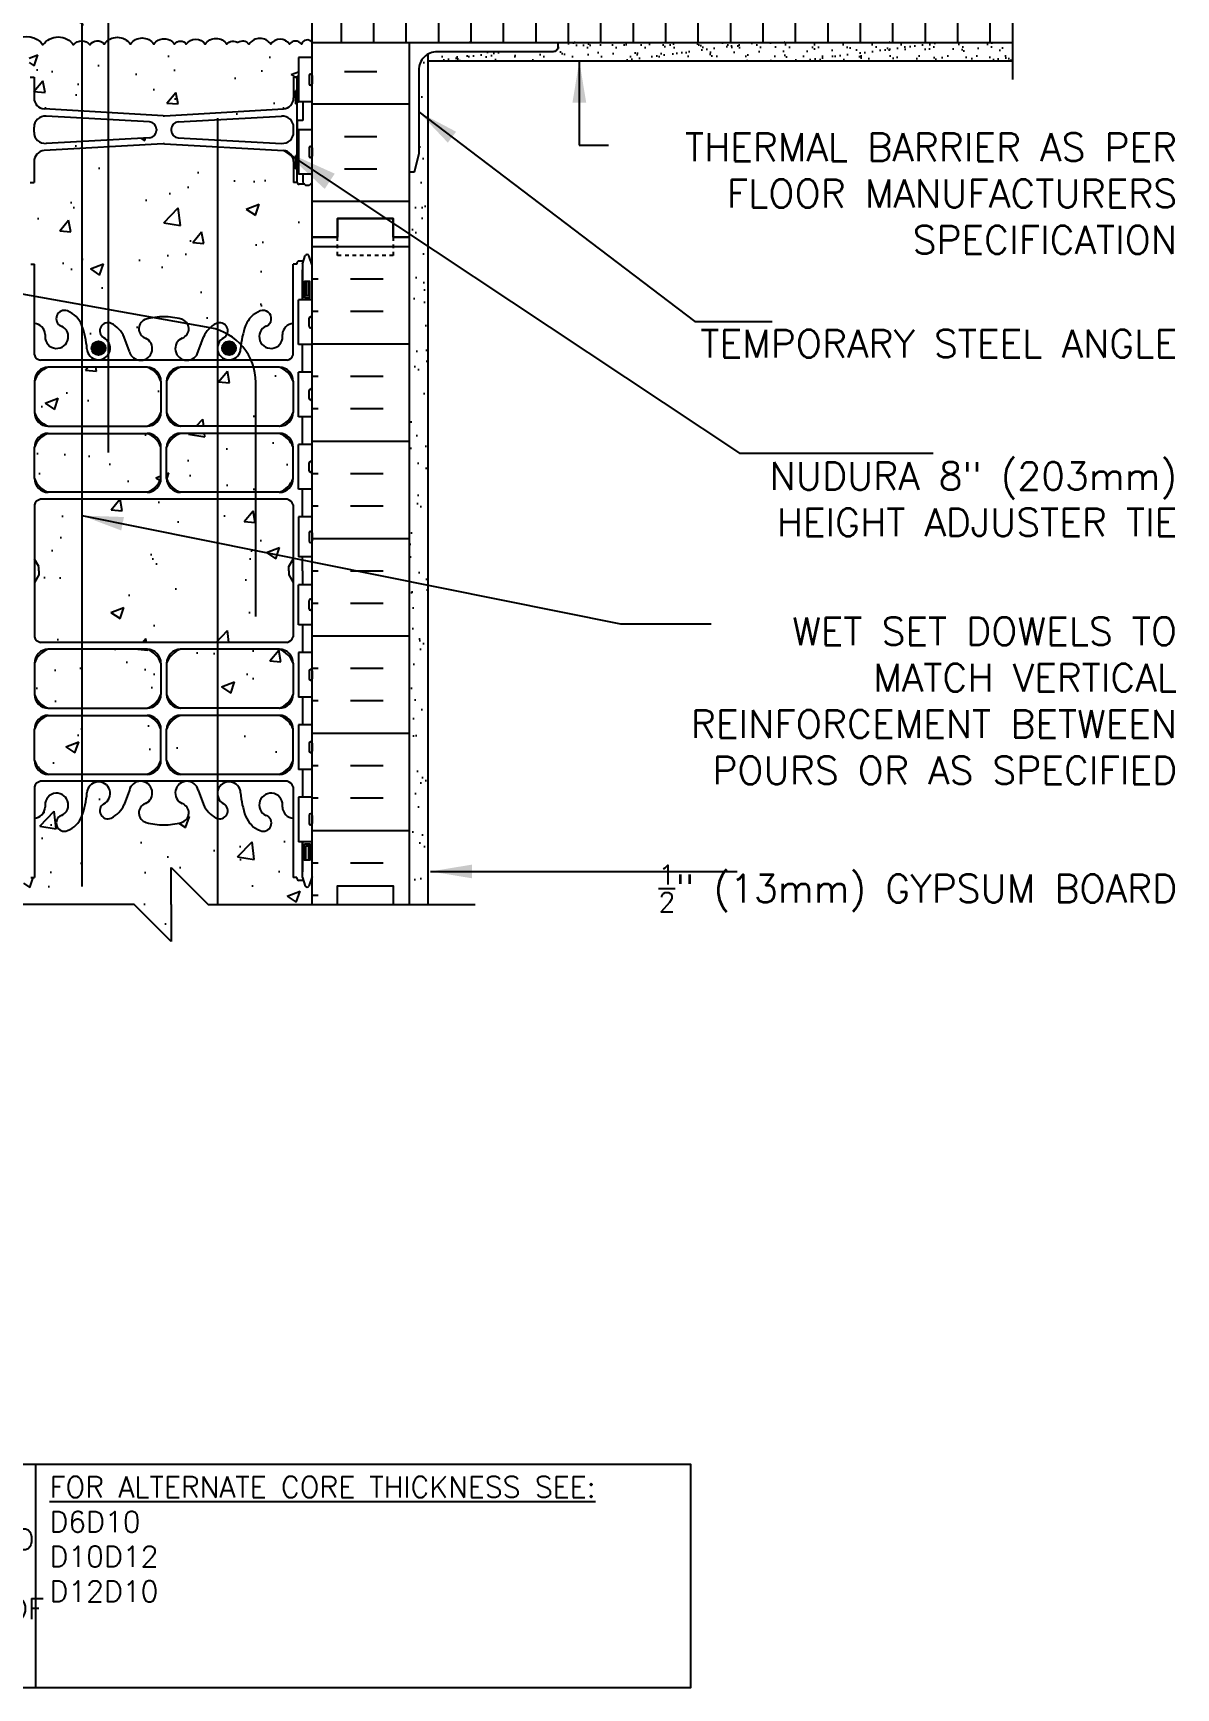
# Model space of a CAD drawing. Header units: inches. Extents: x 219.5 to 274.2, y 91.1 to 158.2.
# Drawn here: x 243.4 to 274.22, y 91.06 to 135.69 of the extents above; entities that cross this region are included whole.
import ezdxf

# ---------------------------------------------------------------- set-up
doc = ezdxf.new("R2010")
doc.units = ezdxf.units.IN
doc.header["$LTSCALE"] = 0.5
doc.header["$MEASUREMENT"] = 0
doc.linetypes.add('DASHED2', pattern=[0.375, 0.25, -0.125])
for name, color, linetype in [('HATCH', 12, 'Continuous'), ('line25', 2, 'Continuous'), ('LINE3', 3, 'Continuous'), ('LINE50', 5, 'Continuous'), ('LINE9', 9, 'Continuous'), ('TEXT', 4, 'Continuous'), ('Web_Edge', 9, 'Continuous')]:
    doc.layers.add(name, color=color, linetype=linetype)
doc.styles.add('DIM', font='romans.shx', dxfattribs={"width": 0.7})
doc.styles.add('ROMANS', font='romans.shx', dxfattribs={"height": 0.75})
doc.styles.get("Standard").update_dxf_attribs({"font": 'romans.shx', "height": 0.75})
doc.dimstyles.new('ext_12', dxfattribs={"dimscale": 12, "dimtxt": 0.09375, "dimasz": 0.09375, "dimexe": 0.09375, "dimexo": 0.0625, "dimgap": 0.0625, "dimtad": 1, "dimdec": 1, "dimzin": 2, "dimdsep": 46, "dimlunit": 4, "dimtxsty": 'DIM', "dimcen": 0.09, "dimdle": 0.09375, "dimclrt": 4, "dimadec": 0, "dimazin": 0, "dimtfac": 1, "dimtdec": 1, "dimtmove": 2, "dimatfit": 3, "dimfxl": 1, "dimfrac": 2, "dimtolj": 1, "dimtzin": 0, "dimarcsym": 0})
doc.dimstyles.new('ext_8', dxfattribs={"dimscale": 8, "dimtxt": 0.09375, "dimasz": 0.09375, "dimexe": 0.09375, "dimexo": 0.0625, "dimgap": 0.0625, "dimtad": 1, "dimdec": 1, "dimzin": 3, "dimdsep": 46, "dimlunit": 4, "dimtxsty": 'DIM', "dimcen": 0.09, "dimdle": 0.09375, "dimclrt": 4, "dimadec": 0, "dimazin": 0, "dimtfac": 1, "dimtdec": 1, "dimtmove": 2, "dimatfit": 3, "dimfxl": 1, "dimfrac": 2, "dimtolj": 1, "dimtzin": 0, "dimarcsym": 0})

# ---------------------------------------------------------------- blocks, each defined once
blk = doc.blocks.new('A$C3BE81C1F')
at = {"layer": 'LINE3'}
for p, q in [((6.106, 0.764), (-3.267, 2.437)), ((-4.004, 0.572), (-1.571, -0.08)), ((7.335, -7.021), (7.335, -0.712))]:
    blk.add_line(p, q, dxfattribs=at)
for centre, radius, start, end in [((-3.509, 1.454), 1.012, 76.184, 240.6907), ((5.835, -0.712), 1.5, 360, 79.5785)]:
    blk.add_arc(centre, radius, start, end, dxfattribs=at)

msp = doc.modelspace()

# ---------------------------------------------------------------- hatches: boundary and pattern name
at = {"layer": 'HATCH'}
h = msp.add_hatch(dxfattribs=at)
h.set_pattern_fill('AR-CONC', color=256, scale=0.5)
h.set_pattern_definition([(50, (0, 0), (3.5863, -0.31376), [0.375, -4.125]), (355, (0, 0), (-0.693757, 3.76096), [0.3, -3.3]), (100.4514, (0.299, -0.026), (2.892544, 3.4472), [0.3187, -3.50571]), (46.1842, (0, 1), (5.336207, -0.827596), [0.5625, -6.1875]), (96.6356, (0.4447, 0.931), (4.67331, 4.87059), [0.47805, -5.25857]), (351.1842, (0, 1), (4.67331, 4.87059), [0.45, -4.95]), (21, (0.5, 0.75), (2.984535, -2.013094), [0.375, -4.125]), (326, (0.5, 0.75), (1.216577, 3.62575), [0.3, -3.3]), (71.4514, (0.7487, 0.5822), (4.20111, 1.612656), [0.3187, -3.50571]), (37.5, (0, 0), (0.0607993, 1.6644693), [0, -3.26, 0, -3.35, 0, -3.3125]), (7.5, (0, 0), (1.315348, 1.972059), [0, -1.91, 0, -3.185, 0, -1.2625]), (327.5, (-1.115, 0), (2.669112, -0.1127744), [0, -1.25, 0, -3.9, 0, -5.175]), (317.5, (-1.615, 0), (2.91593, 0.500525), [0, -1.625, 0, -2.59, 0, -3.675])])
edge = h.paths.add_edge_path()
edge.add_line((250.925, 157.187), (245.925, 157.187))
edge.add_line((245.925, 157.187), (244.925, 158.187))
edge.add_line((244.925, 158.187), (244.925, 156.187))
edge.add_line((244.925, 156.187), (243.925, 157.187))
edge.add_line((243.925, 157.187), (242.925, 157.187))
edge.add_line((242.925, 157.187), (242.925, 154.414))
edge.add_arc((243.271, 154.775), 0.5, 226.2109, 246.4218)
edge.add_line((243.071, 154.317), (243.161, 154.317))
edge.add_line((243.161, 154.317), (243.161, 154.275))
edge.add_arc((243.021, 154.068), 0.25, 0, 55.9442, ccw=False)
edge.add_line((243.271, 154.068), (243.271, 154.001))
edge.add_arc((243.208, 154.001), 0.0625, -90, 0, ccw=False)
edge.add_line((243.208, 153.938), (243.161, 153.938))
edge.add_line((243.161, 153.938), (243.161, 153.868))
edge.add_line((243.161, 153.868), (243.266, 153.868))
edge.add_arc((243.143, 153.525), 0.364, 32.0424, 70.3387, ccw=False)
edge.add_arc((244.066, 154.137), 0.743, 214.228, 253.8107)
edge.add_spline(control_points=[(243.859, 153.423), (245.297, 153.102)], knot_values=[0, 0, 1, 1], degree=1, periodic=0)
edge.add_arc((245.853, 156.034), 2.984, 259.2546, 270.0995)
edge.add_line((245.858, 153.05), (246.925, 153.034))
edge.add_line((246.925, 153.034), (247.991, 153.05))
edge.add_arc((247.996, 156.034), 2.984, 269.9005, 280.7454)
edge.add_spline(control_points=[(248.553, 153.102), (249.99, 153.423)], knot_values=[0, 0, 1, 1], degree=1, periodic=0)
edge.add_arc((249.783, 154.137), 0.743, 286.1893, 325.772)
edge.add_arc((250.706, 153.525), 0.364, 109.6613, 147.9576, ccw=False)
edge.add_line((250.584, 153.868), (250.689, 153.868))
edge.add_line((250.689, 153.868), (250.689, 153.938))
edge.add_line((250.689, 153.938), (250.641, 153.938))
edge.add_arc((250.641, 154.001), 0.0625, 180, 270, ccw=False)
edge.add_line((250.579, 154.001), (250.579, 154.068))
edge.add_arc((250.829, 154.068), 0.25, 124.0558, 180, ccw=False)
edge.add_line((250.689, 154.275), (250.689, 154.317))
edge.add_line((250.689, 154.317), (250.779, 154.317))
edge.add_arc((250.579, 154.775), 0.5, 293.5782, 313.7891)
edge.add_line((250.925, 154.414), (250.925, 157.187))
h.paths.add_polyline_path([(250.925, 131.662), (250.845, 131.582), (250.755, 131.582), (250.725, 131.612), (250.575, 131.612, -0.414214), (250.525, 131.662), (250.525, 132.032), (250.475, 132.032), (250.475, 132.382), (250.525, 132.382), (250.525, 133.782), (250.475, 133.782), (250.475, 134.132), (250.525, 134.132), (250.525, 134.502, -0.327813), (250.56, 134.55), (250.56, 135.032), (250.925, 135.032), (250.925, 135.437, 0.606632), (250.635, 135.393, 0.520567), (250.319, 135.393, 0.520567), (249.809, 135.393, 0.520567), (249.225, 135.393, 0.358767), (248.925, 135.437, 0.358767), (248.624, 135.393, 0.520567), (248.041, 135.393, 0.520567), (247.53, 135.393, 0.520567), (247.214, 135.393, 0.520567), (246.655, 135.393, 0.520567), (246.024, 135.393, 0.520567), (245.319, 135.393, 0.520567), (244.93, 135.369, 0.520567), (244.493, 135.369, 0.520567), (243.666, 135.369, 0.412831), (242.925, 135.501), (242.925, 135.032), (243.29, 135.032), (243.29, 134.55, -0.327813), (243.325, 134.502), (243.325, 134.132), (243.375, 134.132), (243.375, 133.782), (243.325, 133.782), (243.325, 132.382), (243.375, 132.382), (243.375, 132.032), (243.325, 132.032), (243.325, 131.662, -0.414214), (243.275, 131.612), (243.125, 131.612), (243.095, 131.582), (243.005, 131.582), (242.925, 131.662), (242.925, 130.187), (242.925, 129.428), (243.01, 129.689, -0.6), (243.11, 129.689), (243.159, 129.539), (243.285, 129.539, -0.414214), (243.335, 129.489), (243.335, 129.459), (243.435, 129.459), (243.435, 127.857, -0.380397), (243.728, 127.562, 2.087231), (244.162, 127.787, -1), (244.325, 128.196, -0.21345), (244.717, 127.806, -0.068226), (244.853, 127.178, 1.753171), (245.304, 127.475, -0.940793), (245.507, 127.858, -0.173075), (245.853, 127.492), (245.996, 127.105, 1.612474), (246.427, 127.464, -0.734872), (246.451, 127.975, -0.068475), (246.925, 128.037, -0.068475), (247.399, 127.975, -0.734872), (247.422, 127.464, 1.612474), (247.853, 127.105), (247.996, 127.492, -0.173075), (248.342, 127.858, -0.940793), (248.546, 127.475, 1.753171), (248.996, 127.178, -0.068226), (249.132, 127.806, -0.21345), (249.524, 128.196, -1), (249.688, 127.787, 2.087231), (250.122, 127.562, -0.380392), (250.415, 127.857), (250.415, 129.459), (250.515, 129.459), (250.515, 129.489, -0.414214), (250.565, 129.539), (250.691, 129.539), (250.74, 129.689, -0.6), (250.84, 129.689), (250.925, 129.428), (250.925, 130.187)])
h.paths.add_polyline_path([(243.75, 132.716, -0.438748), (243.425, 133.015), (243.425, 133.15, -0.438748), (243.75, 133.449), (246.541, 133.299, -0.390098), (246.725, 133.1), (246.725, 133.065, -0.390098), (246.541, 132.866)], flags=16)
h.paths.add_polyline_path([(247.125, 133.065), (247.125, 133.1, -0.390098), (247.308, 133.299), (250.1, 133.449, -0.438748), (250.425, 133.15), (250.425, 133.015, -0.438748), (250.1, 132.716), (247.308, 132.866, -0.390098)], flags=16)
h.paths.add_polyline_path([(250.925, 141.437), (250.925, 142.937), (269.821, 142.937), (269.821, 144.937), (250.925, 144.937), (250.925, 145.038, 0.025555), (250.89, 145.038), (250.845, 144.992), (250.743, 144.992, 0.109015), (250.635, 144.893, 0.520567), (250.319, 144.893, 0.520567), (249.809, 144.893, 0.520567), (249.225, 144.893, 0.358767), (248.925, 144.937, 0.358767), (248.624, 144.893, 0.520567), (248.041, 144.893, 0.520567), (247.53, 144.893, 0.520567), (247.214, 144.893, 0.520567), (246.655, 144.893, 0.520567), (246.024, 144.893, 0.520567), (245.319, 144.893, 0.520567), (244.93, 144.869, 0.520567), (244.493, 144.869, 0.520567), (243.666, 144.869, 0.128123), (243.409, 145.072), (243.325, 145.072, -0.414214), (243.275, 145.022), (243.125, 145.022), (243.095, 144.992), (243.005, 144.992), (242.925, 145.072), (242.925, 144.542), (243.29, 144.542), (243.29, 143.342), (242.925, 143.342), (242.925, 142.592), (243.29, 142.592), (243.29, 141.392), (242.925, 141.392), (242.925, 140.642), (243.29, 140.642), (243.29, 139.562), (242.925, 139.562), (242.925, 138.812), (243.29, 138.812), (243.29, 137.732), (242.925, 137.732), (242.925, 136.982), (243.29, 136.982), (243.29, 135.782), (242.925, 135.782), (242.925, 135.501, -0.412831), (243.666, 135.369, -0.520567), (244.493, 135.369, -0.520567), (244.93, 135.369, -0.520567), (245.319, 135.393, -0.520567), (246.024, 135.393, -0.520567), (246.655, 135.393, -0.520567), (247.214, 135.393, -0.520567), (247.53, 135.393, -0.520567), (248.041, 135.393, -0.520567), (248.624, 135.393, -0.358767), (248.925, 135.437, -0.358767), (249.225, 135.393, -0.520567), (249.809, 135.393, -0.520567), (250.319, 135.393, -0.520567), (250.635, 135.393, -0.606632), (250.925, 135.437), (250.925, 136.937)])
h.paths.add_polyline_path([(250.425, 145.633, 0.405043), (250.134, 145.933), (246.931, 146.117, 0.028618), (246.908, 146.116), (243.7, 145.932, 0.390098), (243.425, 145.633), (243.425, 145.065, -0.121296), (243.666, 144.869, -0.520567), (244.493, 144.869, -0.520567), (244.93, 144.869, -0.520567), (245.319, 144.893, -0.520567), (246.024, 144.893, -0.520567), (246.655, 144.893, -0.520567), (247.214, 144.893, -0.520567), (247.53, 144.893, -0.520567), (248.041, 144.893, -0.520567), (248.624, 144.893, -0.358767), (248.925, 144.937, -0.358767), (249.225, 144.893, -0.520567), (249.809, 144.893, -0.520567), (250.319, 144.893, -0.520567), (250.635, 144.893, -0.115213), (250.751, 144.997), (250.725, 145.022), (250.575, 145.022, -0.414214), (250.525, 145.072), (250.425, 145.072)])
h.paths.add_polyline_path([(250.925, 150.222, 0.088416), (250.779, 150.319), (250.689, 150.319), (250.689, 150.361, -0.249069), (250.579, 150.568), (250.579, 150.636, -0.414214), (250.641, 150.698), (250.689, 150.698), (250.689, 150.768), (250.584, 150.768, 0.085348), (250.254, 150.693, -0.669601), (250.122, 150.813, 2.087231), (249.688, 150.588, -1), (249.524, 150.179, -0.227838), (249.12, 150.604, -0.06598), (248.995, 151.212, 1.629604), (248.524, 150.911, -1.059167), (248.318, 150.53, -0.16372), (247.996, 150.883), (247.853, 151.27, 1.612474), (247.422, 150.911, -0.734872), (247.399, 150.4, -0.068475), (246.925, 150.337, -0.068475), (246.451, 150.4, -0.734872), (246.427, 150.911, 1.612474), (245.996, 151.27), (245.853, 150.883, -0.16372), (245.531, 150.53, -1.059167), (245.325, 150.911, 1.629604), (244.854, 151.212, -0.06598), (244.73, 150.604, -0.227838), (244.325, 150.179, -1), (244.162, 150.588, 2.087231), (243.728, 150.813, -0.669601), (243.595, 150.693, 0.085348), (243.266, 150.768), (243.161, 150.768), (243.161, 150.698), (243.208, 150.698, -0.414214), (243.271, 150.636), (243.271, 150.568, -0.249069), (243.161, 150.361), (243.161, 150.319), (243.071, 150.319, 0.088416), (242.925, 150.222), (242.925, 148.187), (242.925, 147.912), (243.005, 147.992), (243.095, 147.992), (243.175, 147.912), (243.175, 147.492), (243.325, 147.492), (243.325, 147.242), (243.175, 147.242), (243.175, 146.742), (243.325, 146.742), (243.325, 146.242), (243.306, 145.742), (243.325, 145.742), (243.325, 145.492), (243.29, 145.292), (243.175, 145.292), (243.175, 145.072), (243.125, 145.022), (243.275, 145.022, 0.414214), (243.325, 145.072), (243.425, 145.072), (243.425, 145.633, -0.390098), (243.7, 145.932), (246.925, 146.117), (250.134, 145.933, -0.405043), (250.425, 145.633), (250.425, 145.072), (250.525, 145.072, 0.414214), (250.575, 145.022), (250.725, 145.022), (250.675, 145.072), (250.675, 145.292), (250.56, 145.292), (250.56, 145.492), (250.525, 145.492), (250.525, 145.742), (250.548, 146.242), (250.525, 146.242), (250.525, 146.742), (250.675, 146.742), (250.675, 147.242), (250.525, 147.242), (250.525, 147.492), (250.675, 147.492), (250.675, 147.912), (250.755, 147.992), (250.845, 147.992), (250.925, 147.912), (250.925, 148.187)])
h.paths.add_polyline_path([(246.529, 146.71, -0.407291), (246.725, 146.51), (246.725, 146.475, -0.390098), (246.541, 146.276), (243.75, 146.126, -0.438748), (243.425, 146.425), (243.425, 146.56, -0.42117), (243.732, 146.859)], flags=16)
h.paths.add_polyline_path([(247.308, 146.709), (250.1, 146.859, -0.438748), (250.425, 146.56), (250.425, 146.425, -0.42117), (250.118, 146.126), (247.32, 146.275, -0.407291), (247.125, 146.475), (247.125, 146.51, -0.390098)], flags=16)
h.paths.add_polyline_path([(250.415, 120.875), (250.295, 121.075), (250.295, 121.187), (250.295, 121.3), (250.415, 121.5), (250.415, 122.969, 0.268138), (250.254, 123.117), (243.596, 123.117, 0.268156), (243.435, 122.969), (243.435, 121.5), (243.555, 121.3), (243.555, 121.187), (243.555, 121.075), (243.435, 120.875), (243.435, 119.406, 0.268156), (243.596, 119.258), (250.254, 119.258, 0.268138), (250.415, 119.406)])
h.paths.add_polyline_path([(247.123, 113.19), (248.123, 112.19), (250.925, 112.19), (250.925, 112.947), (250.846, 112.705, -0.725737), (250.74, 112.686), (250.691, 112.836), (250.565, 112.836, -0.414214), (250.515, 112.886), (250.515, 112.916), (250.415, 112.916), (250.415, 114.518, -0.380392), (250.122, 114.813, 2.087231), (249.688, 114.588, -1), (249.524, 114.179, -0.227838), (249.12, 114.604, -0.06598), (248.995, 115.212, 1.629604), (248.524, 114.911, -1.059167), (248.318, 114.53, -0.16372), (247.996, 114.883), (247.853, 115.27, 1.612474), (247.422, 114.911, -0.734872), (247.399, 114.4, -0.068475), (246.925, 114.337, -0.068475), (246.451, 114.4, -0.734872), (246.427, 114.911, 1.612474), (245.996, 115.27), (245.853, 114.883, -0.16372), (245.531, 114.53, -1.059167), (245.325, 114.911, 1.629604), (244.854, 115.212, -0.06598), (244.73, 114.604, -0.227838), (244.325, 114.179, -1), (244.162, 114.588, 2.087231), (243.728, 114.813, -0.380397), (243.435, 114.518), (243.435, 112.916), (243.335, 112.916), (243.335, 112.886, -0.414214), (243.285, 112.836), (243.159, 112.836), (243.116, 112.705, -0.725737), (243.01, 112.686), (242.925, 112.947), (242.925, 112.19), (246.123, 112.19), (247.123, 111.19), (247.123, 112.19)])
h.paths.add_polyline_path([(246.848, 116.914, 0.225652), (246.473, 117.289), (243.81, 117.289, 0.225652), (243.435, 116.914), (243.435, 116.073, 0.225652), (243.81, 115.698), (246.473, 115.698, 0.225652), (246.848, 116.073)])
h.paths.add_polyline_path([(246.848, 118.696, 0.225652), (246.473, 119.071), (243.81, 119.071, 0.225652), (243.435, 118.696), (243.435, 117.855, 0.225652), (243.81, 117.48), (246.473, 117.48, 0.225652), (246.848, 117.855)])
h.paths.add_polyline_path([(250.415, 117.855), (250.415, 118.696, 0.225652), (250.04, 119.071), (247.376, 119.071, 0.225652), (247.001, 118.696), (247.001, 117.855, 0.225652), (247.376, 117.48), (250.04, 117.48, 0.225652)])
h.paths.add_polyline_path([(250.04, 117.289), (247.376, 117.289, 0.225652), (247.001, 116.914), (247.001, 116.073, 0.225652), (247.376, 115.698), (250.04, 115.698, 0.225652), (250.415, 116.073), (250.415, 116.914, 0.225652)])
h.paths.add_polyline_path([(250.415, 126.302, 0.225652), (250.04, 126.677), (247.376, 126.677, 0.225652), (247.001, 126.302), (247.001, 125.461, 0.225652), (247.376, 125.086), (250.04, 125.086, 0.225652), (250.415, 125.461)])
h.paths.add_polyline_path([(250.415, 124.52, 0.225652), (250.04, 124.895), (247.376, 124.895, 0.225652), (247.001, 124.52), (247.001, 123.679, 0.225652), (247.376, 123.304), (250.04, 123.304, 0.225652), (250.415, 123.679)])
h.paths.add_polyline_path([(246.473, 124.895), (243.81, 124.895, 0.225652), (243.435, 124.52), (243.435, 123.679, 0.225652), (243.81, 123.304), (246.473, 123.304, 0.225652), (246.848, 123.679), (246.848, 124.52, 0.225652)])
h.paths.add_polyline_path([(246.848, 126.302, 0.225652), (246.473, 126.677), (243.81, 126.677, 0.225652), (243.435, 126.302), (243.435, 125.461, 0.225652), (243.81, 125.086), (246.473, 125.086, 0.225652), (246.848, 125.461)])
h = msp.add_hatch(dxfattribs=at)
h.set_pattern_fill('INSUL', color=256, scale=7, style=0)
h.set_pattern_definition([(0, (55.792, 2.5277), (0, 2.625), []), (0, (55.792, 3.4027), (0, 2.625), [0.875, -0.875]), (0, (55.792, 4.2777), (0, 2.625), [0.875, -0.875])])
h.paths.add_polyline_path([(253.55, 148.187), (253.112, 148.187), (253.112, 148.687), (251.612, 148.687), (251.612, 148.187), (250.925, 148.187), (250.925, 144.937), (253.55, 144.937)])
h.paths.add_polyline_path([(253.55, 135.437), (250.925, 135.437), (250.925, 130.187), (251.612, 130.187), (251.612, 130.687), (253.112, 130.687), (253.112, 130.187), (253.55, 130.187)])
h = msp.add_hatch(dxfattribs=at)
h.set_pattern_fill('INSUL', color=256, scale=7, angle=90, style=0)
h.set_pattern_definition([(90, (53.0877, 5.7114), (-2.625, 2e-16), []), (90, (52.2127, 5.7114), (-2.625, 2e-16), [0.875, -0.875]), (90, (51.3377, 5.7114), (-2.625, 2e-16), [0.875, -0.875])])
h.paths.add_polyline_path([(269.821, 142.937), (250.925, 142.937), (250.925, 141.437), (269.821, 141.437)])
h.paths.add_polyline_path([(269.821, 135.437), (269.821, 136.937), (250.925, 136.937), (250.925, 135.437)])
h = msp.add_hatch(dxfattribs=at)
h.set_pattern_fill('AR-SAND', color=256, scale=0.25, style=0)
h.set_pattern_definition([(37.5, (52.6275, 0.9457), (-0.01574834, 0.48170594), [0, -0.38, 0, -0.425, 0, -0.40625]), (7.5, (52.6275, 0.9457), (0.4424442, 0.7055365), [0, -0.205, 0, -0.3425, 0, -0.13125]), (327.5, (52.32, 0.9457), (0.77853547, 0.00141476), [0, -0.125, 0, -0.45, 0, -0.5875]), (317.5, (52.32, 0.9457), (0.7515317, 0.2194189), [0, -0.0625, 0, -0.295, 0, -0.3375])])
h.paths.add_polyline_path([(269.821, 134.937), (269.821, 135.437), (257.55, 135.437), (257.55, 135.312, -0.414214), (257.425, 135.187), (254.3, 135.187, 0.131652), (254.05, 135.121), (254.05, 134.937)])
h = msp.add_hatch(dxfattribs=at)
h.set_pattern_fill('AR-SAND', color=256, scale=0.5, style=0)
h.set_pattern_definition([(37.5, (52.6275, 0.9457), (-0.0314967, 0.963412), [0, -0.76, 0, -0.85, 0, -0.8125]), (7.5, (52.6275, 0.9457), (0.8848884, 1.411073), [0, -0.41, 0, -0.685, 0, -0.2625]), (327.5, (52.0125, 0.9457), (1.557071, 0.0028295), [0, -0.25, 0, -0.9, 0, -1.175]), (317.5, (52.0125, 0.9457), (1.503063, 0.438838), [0, -0.125, 0, -0.59, 0, -0.675])])
h.paths.add_polyline_path([(254.05, 135.121, 0.267949), (253.8, 134.687), (253.8, 132.437), (253.675, 131.937), (253.55, 131.937), (253.55, 130.187), (253.55, 112.192), (254.05, 112.192)])
h = msp.add_hatch(dxfattribs=at)
h.set_pattern_fill('INSUL', color=256, scale=7, style=0)
h.set_pattern_definition([(180, (3177.0862, -284.822), (0, 2.625), []), (180, (3177.0862, -283.947), (0, 2.625), [0.875, -0.875]), (180, (3177.0862, -283.072), (0, 2.625), [0.875, -0.875])])
h.paths.add_polyline_path([(253.55, 112.187), (253.112, 112.187), (253.112, 112.687), (251.612, 112.687), (251.612, 112.187), (250.925, 112.187), (250.925, 130.187), (251.612, 130.187), (251.612, 130.687), (253.112, 130.687), (253.112, 130.187), (253.55, 130.187)])
at = {"layer": 'LINE3'}
for points in [[(244.979, 127.193, 1), (245.354, 127.193, 1)], [(248.496, 127.193, 1), (248.871, 127.193, 1)]]:
    msp.add_hatch(color=256, dxfattribs=at).paths.add_polyline_path(points)

# ---------------------------------------------------------------- linework, layer by layer
at = {"layer": 'HATCH'}
for p, q in [((255.17, 135.437), (255.196, 135.464)), ((257.998, 135.437), (258.024, 135.464)), ((263.655, 135.437), (263.681, 135.464)), ((266.483, 135.437), (266.51, 135.464))]:
    msp.add_line(p, q, dxfattribs=at)
for points in [[(242.925, 135.501, -0.412831), (243.666, 135.369, -0.520567), (244.493, 135.369, -0.520567), (244.93, 135.369, -0.520567), (245.319, 135.393, -0.520567), (246.024, 135.393, -0.520567), (246.655, 135.393, -0.520567), (247.214, 135.393, -0.520567), (247.53, 135.393, -0.520567), (248.041, 135.393, -0.520567), (248.624, 135.393, -0.358767), (248.925, 135.437)], [(250.925, 135.437, 0.606632), (250.635, 135.393, 0.520567), (250.319, 135.393, 0.520567), (249.809, 135.393, 0.520567), (249.225, 135.393, 0.358767), (248.925, 135.437)]]:
    msp.add_lwpolyline(points, format="xyb", dxfattribs=at)
at = {"layer": 'line25'}
for p, q in [((250.925, 135.437), (250.925, 136.937)), ((250.925, 130.187), (250.925, 135.437)), ((250.925, 135.437), (269.821, 135.437)), ((250.56, 135.032), (250.56, 133.832)), ((250.925, 135.032), (250.56, 135.032)), ((250.925, 133.832), (250.56, 133.832)), ((250.925, 133.082), (250.56, 133.082)), ((250.56, 133.082), (250.56, 131.882)), ((250.925, 131.882), (250.56, 131.882)), ((250.925, 112.187), (250.925, 130.187)), ((250.925, 112.187), (250.925, 130.187)), ((250.925, 128.492), (250.56, 128.492)), ((250.56, 127.292), (250.56, 128.492)), ((250.925, 127.292), (250.56, 127.292)), ((250.925, 126.542), (250.56, 126.542)), ((250.56, 125.342), (250.56, 126.542)), ((250.925, 125.342), (250.56, 125.342)), ((250.925, 124.592), (250.56, 124.592)), ((250.56, 123.392), (250.56, 124.592)), ((250.925, 123.392), (250.56, 123.392)), ((250.925, 122.642), (250.56, 122.642)), ((250.56, 122.642), (250.56, 121.562)), ((250.925, 121.562), (250.56, 121.562)), ((250.925, 120.812), (250.56, 120.812)), ((250.56, 119.732), (250.56, 120.812)), ((250.925, 119.732), (250.56, 119.732)), ((250.925, 118.982), (250.56, 118.982)), ((250.56, 118.982), (250.56, 117.782)), ((250.925, 117.782), (250.56, 117.782)), ((250.925, 117.032), (250.56, 117.032)), ((250.56, 117.032), (250.56, 115.832)), ((250.925, 115.832), (250.56, 115.832)), ((250.925, 115.082), (250.56, 115.082)), ((250.56, 115.082), (250.56, 113.882)), ((250.925, 113.882), (250.56, 113.882))]:
    msp.add_line(p, q, dxfattribs=at)
at = {"layer": 'LINE3'}
for p, q in [((244.711, 156.401), (244.711, 112.673)), ((248.37, 133.394), (248.37, 112.187))]:
    msp.add_line(p, q, dxfattribs=at)
msp.add_lwpolyline([(267.821, 138.437), (246.425, 138.437, 0.414214), (245.425, 137.437), (245.425, 124.378)], format="xyb", dxfattribs=at)
for centre in [(245.166, 127.193), (248.683, 127.193)]:
    msp.add_circle(centre, 0.188, dxfattribs=at)
at = {"layer": 'LINE50'}
for p, q in [((253.55, 130.187), (253.55, 135.437)), ((253.55, 112.187), (253.55, 130.187))]:
    msp.add_line(p, q, dxfattribs=at)
for points in [[(250.925, 130.187), (251.612, 130.187), (251.612, 130.687), (253.112, 130.687), (253.112, 130.187), (253.55, 130.187)], [(253.55, 130.187), (253.112, 130.187), (253.112, 130.687), (251.612, 130.687), (251.612, 130.187), (250.925, 130.187)], [(250.925, 112.187), (251.612, 112.187), (251.612, 112.687), (253.112, 112.687), (253.112, 112.187), (253.55, 112.187)]]:
    msp.add_lwpolyline(points, dxfattribs=at)
at = {"layer": 'LINE9'}
for p, q in [((254.05, 112.192), (254.05, 135.121)), ((254.05, 134.937), (269.821, 134.937)), ((243.325, 134.502), (243.425, 134.502)), ((243.425, 134.502), (243.425, 133.942)), ((250.425, 134.502), (250.425, 133.942)), ((250.525, 134.502), (250.425, 134.502)), ((250.525, 131.662), (250.525, 134.502)), ((250.525, 134.482), (250.525, 134.482)), ((250.845, 134.542), (250.845, 134.322)), ((250.845, 134.487), (250.845, 134.487)), ((250.845, 134.377), (250.845, 134.377)), ((250.885, 134.582), (250.885, 134.582)), ((250.925, 134.542), (250.925, 134.322)), ((250.525, 134.132), (250.475, 134.132)), ((250.475, 134.132), (250.475, 133.782)), ((250.885, 134.282), (250.885, 134.282)), ((246.908, 133.459), (243.7, 133.643)), ((246.541, 133.299), (243.75, 133.449)), ((246.941, 133.459), (250.15, 133.643)), ((247.308, 133.299), (250.1, 133.449)), ((250.525, 133.782), (250.475, 133.782)), ((250.675, 133.832), (250.675, 133.332)), ((243.425, 133.015), (243.425, 133.15)), ((246.725, 133.1), (246.725, 133.065)), ((247.125, 133.1), (247.125, 133.065)), ((250.425, 133.015), (250.425, 133.15)), ((246.908, 132.706), (243.7, 132.522)), ((246.541, 132.866), (243.75, 132.716)), ((246.941, 132.706), (250.15, 132.522)), ((247.308, 132.866), (250.1, 132.716)), ((250.845, 132.592), (250.845, 132.372)), ((250.885, 132.632), (250.885, 132.632)), ((250.925, 132.592), (250.925, 132.372)), ((243.425, 132.223), (243.425, 131.662)), ((250.425, 132.223), (250.425, 131.662)), ((250.475, 132.382), (250.475, 132.032)), ((250.525, 132.382), (250.475, 132.382)), ((250.845, 132.537), (250.845, 132.537)), ((250.845, 132.427), (250.845, 132.427)), ((250.885, 132.332), (250.885, 132.332)), ((243.325, 131.662), (243.425, 131.662)), ((250.525, 131.662), (250.425, 131.662)), ((250.525, 132.032), (250.475, 132.032)), ((250.675, 131.882), (250.675, 131.662)), ((250.675, 131.662), (250.755, 131.582)), ((250.925, 131.662), (250.845, 131.582)), ((250.725, 131.612), (250.575, 131.612)), ((250.675, 131.612), (250.575, 131.612)), ((250.845, 131.582), (250.755, 131.582)), ((250.845, 127.782), (250.845, 128.002)), ((250.885, 128.042), (250.885, 128.042)), ((250.885, 127.742), (250.885, 127.742)), ((250.925, 127.782), (250.925, 128.002)), ((250.925, 127.947), (250.925, 127.947)), ((250.925, 127.837), (250.925, 127.837)), ((250.845, 125.832), (250.845, 126.052)), ((250.885, 126.092), (250.885, 126.092)), ((250.925, 125.832), (250.925, 126.052)), ((250.925, 125.997), (250.925, 125.997)), ((250.925, 125.887), (250.925, 125.887)), ((250.885, 125.792), (250.885, 125.792)), ((250.845, 123.882), (250.845, 124.102)), ((250.885, 124.142), (250.885, 124.142)), ((250.925, 123.882), (250.925, 124.102)), ((250.885, 123.842), (250.885, 123.842)), ((250.925, 124.047), (250.925, 124.047)), ((250.925, 123.937), (250.925, 123.937)), ((250.845, 122.212), (250.845, 121.992)), ((250.885, 122.252), (250.885, 122.252)), ((250.885, 121.952), (250.885, 121.952)), ((250.925, 122.212), (250.925, 121.992)), ((250.925, 122.157), (250.925, 122.157)), ((250.925, 122.047), (250.925, 122.047)), ((250.845, 120.162), (250.845, 120.382)), ((250.885, 120.422), (250.885, 120.422)), ((250.885, 120.122), (250.885, 120.122)), ((250.925, 120.162), (250.925, 120.382)), ((250.925, 120.327), (250.925, 120.327)), ((250.925, 120.217), (250.925, 120.217)), ((250.845, 118.492), (250.845, 118.272)), ((250.885, 118.532), (250.885, 118.532)), ((250.925, 118.492), (250.925, 118.272)), ((250.925, 118.437), (250.925, 118.437)), ((250.925, 118.327), (250.925, 118.327)), ((250.885, 118.232), (250.885, 118.232)), ((250.845, 116.542), (250.845, 116.322)), ((250.925, 116.542), (250.925, 116.322)), ((250.925, 116.487), (250.925, 116.487)), ((250.885, 116.282), (250.885, 116.282)), ((250.925, 116.377), (250.925, 116.377)), ((250.845, 114.592), (250.845, 114.372)), ((250.885, 114.632), (250.885, 114.632)), ((250.885, 114.332), (250.885, 114.332)), ((250.925, 114.592), (250.925, 114.372)), ((250.925, 114.537), (250.925, 114.537)), ((250.925, 114.427), (250.925, 114.427)), ((247.123, 113.19), (248.123, 112.19)), ((247.123, 112.19), (247.123, 113.19)), ((246.123, 112.19), (238.922, 112.191)), ((247.123, 111.19), (246.123, 112.19)), ((247.123, 112.19), (247.123, 111.19)), ((248.123, 112.19), (255.323, 112.191))]:
    msp.add_line(p, q, dxfattribs=at)
for points in [[(269.821, 134.437), (269.821, 139.187), (268.821, 140.187), (270.821, 140.187), (269.821, 141.187), (269.821, 145.937)], [(250.56, 134.082), (250.525, 134.082), (250.525, 133.832), (250.56, 133.832)], [(250.675, 133.332), (250.675, 133.332), (250.525, 133.332), (250.525, 132.832), (250.56, 132.832)], [(250.56, 132.082), (250.525, 132.082), (250.525, 132.332), (250.56, 132.332)]]:
    msp.add_lwpolyline(points, dxfattribs=at)
msp.add_lwpolyline([(253.55, 131.937), (253.55, 135.437), (257.55, 135.437), (257.55, 135.312, -0.414214), (257.425, 135.187), (254.3, 135.187, 0.414214), (253.8, 134.687), (253.8, 132.437), (253.675, 131.937)], format="xyb", close=True, dxfattribs=at)
at = {"layer": 'LINE9', "linetype": 'DASHED2', "ltscale": 0.15}
msp.add_lwpolyline([(253.112, 130.187), (253.112, 130.187), (253.112, 129.687), (251.612, 129.687), (251.612, 130.187), (251.612, 130.187)], dxfattribs=at)
at = {"layer": 'LINE9'}
for centre, radius, start, end in [((250.575, 134.502), 0.05, 107.4007, 180), ((250.885, 134.542), 0.04, 90, 180), ((250.885, 134.542), 0.04, 0, 90), ((243.725, 133.942), 0.3, 180, 265.2426), ((250.125, 133.942), 0.3, 274.7574, 0), ((250.885, 134.322), 0.04, 180, 270), ((250.885, 134.322), 0.04, 270, 0), ((243.725, 133.15), 0.3, 85.2426, 180), ((246.925, 133.658), 0.2, 265.2426, 270), ((246.925, 133.658), 0.2, 270, 274.7574), ((250.125, 133.15), 0.3, 0, 94.7574), ((243.725, 133.015), 0.3, 180, 274.7574), ((246.525, 133.1), 0.2, 0, 85.2426), ((246.525, 133.065), 0.2, 274.7574, 0), ((247.325, 133.1), 0.2, 94.7574, 180), ((247.325, 133.065), 0.2, 180, 265.2426), ((250.125, 133.015), 0.3, 265.2426, 0), ((246.925, 132.507), 0.2, 90, 94.7574), ((246.925, 132.507), 0.2, 85.2426, 90), ((250.885, 132.592), 0.04, 90, 180), ((250.885, 132.592), 0.04, 0, 90), ((243.725, 132.223), 0.3, 94.7574, 180), ((250.125, 132.223), 0.3, 0, 85.2426), ((250.885, 132.372), 0.04, 180, 270), ((250.885, 132.372), 0.04, 270, 0), ((250.575, 131.662), 0.05, 180, 270), ((250.885, 128.002), 0.04, 90, 180), ((250.885, 127.782), 0.04, 180, 270), ((250.885, 128.002), 0.04, 0, 90), ((250.885, 127.782), 0.04, 270, 0), ((250.885, 126.052), 0.04, 90, 180), ((250.885, 126.052), 0.04, 0, 90), ((250.885, 125.832), 0.04, 180, 270), ((250.885, 125.832), 0.04, 270, 0), ((250.885, 124.102), 0.04, 90, 180), ((250.885, 124.102), 0.04, 0, 90), ((250.885, 123.882), 0.04, 180, 270), ((250.885, 123.882), 0.04, 270, 0), ((250.885, 122.212), 0.04, 90, 180), ((250.885, 121.992), 0.04, 180, 270), ((250.885, 122.212), 0.04, 360, 90), ((250.885, 121.992), 0.04, 270, 0), ((250.885, 120.382), 0.04, 90, 180), ((250.885, 120.162), 0.04, 180, 270), ((250.885, 120.382), 0.04, 0, 90), ((250.885, 120.162), 0.04, 270, 0), ((250.885, 118.492), 0.04, 90, 180), ((250.885, 118.272), 0.04, 180, 270), ((250.885, 118.492), 0.04, 360, 90), ((250.885, 118.272), 0.04, 270, 0), ((250.885, 116.542), 0.04, 90, 180), ((250.885, 116.542), 0.04, 360, 90), ((250.885, 116.322), 0.04, 180, 270), ((250.885, 116.322), 0.04, 270, 0), ((250.885, 114.592), 0.04, 90, 180), ((250.885, 114.372), 0.04, 180, 270), ((250.885, 114.592), 0.04, 360, 90), ((250.885, 114.372), 0.04, 270, 0)]:
    msp.add_arc(centre, radius, start, end, dxfattribs=at)
at = {"layer": 'TEXT'}
msp.add_lwpolyline([(230.481, 97.097), (243.464, 97.097), (243.464, 91.059), (230.481, 91.059)], close=True, dxfattribs=at)
msp.add_lwpolyline([(243.464, 97.097), (261.125, 97.097), (261.125, 91.059), (243.464, 91.059)], dxfattribs=at)
at = {"layer": 'Web_Edge'}
for p, q in [((243.335, 129.459), (243.435, 129.459)), ((243.435, 127.012), (243.435, 129.459)), ((250.515, 129.459), (250.415, 129.459)), ((250.415, 127.012), (250.415, 129.459)), ((250.515, 129.489), (250.515, 129.489)), ((250.515, 129.489), (250.515, 129.459)), ((250.691, 129.539), (250.565, 129.539)), ((250.665, 129.459), (250.74, 129.689)), ((250.665, 129.459), (250.665, 128.492)), ((250.925, 129.428), (250.84, 129.689)), ((245.996, 127.105), (245.853, 127.492)), ((247.853, 127.105), (247.996, 127.492)), ((250.254, 126.864), (243.596, 126.864)), ((246.473, 126.677), (243.81, 126.677)), ((250.04, 126.677), (247.376, 126.677)), ((243.435, 126.302), (243.435, 125.461)), ((246.848, 126.302), (246.848, 125.461)), ((247.001, 126.302), (247.001, 125.462)), ((250.415, 126.302), (250.415, 125.461)), ((243.81, 125.086), (246.473, 125.086)), ((250.04, 125.086), (247.376, 125.086)), ((243.435, 123.679), (243.435, 124.52)), ((243.81, 124.895), (246.473, 124.895)), ((246.848, 123.679), (246.848, 124.52)), ((247.001, 123.678), (247.001, 124.519)), ((250.04, 124.895), (247.376, 124.895)), ((250.415, 123.679), (250.415, 124.52)), ((246.473, 123.304), (243.81, 123.304)), ((250.04, 123.304), (247.376, 123.304)), ((243.435, 122.969), (243.435, 119.406)), ((250.254, 123.117), (243.596, 123.117)), ((250.415, 122.969), (250.415, 119.406)), ((243.555, 121.3), (243.435, 121.5)), ((243.555, 121.3), (243.435, 121.5)), ((250.295, 121.3), (250.415, 121.5)), ((250.295, 121.3), (250.415, 121.5)), ((243.555, 121.075), (243.435, 120.875)), ((243.555, 121.075), (243.435, 120.875)), ((243.555, 121.187), (243.555, 121.3)), ((243.555, 121.187), (243.555, 121.3)), ((243.555, 121.187), (243.555, 121.075)), ((243.555, 121.187), (243.555, 121.075)), ((250.295, 121.187), (250.295, 121.3)), ((250.295, 121.187), (250.295, 121.3)), ((250.295, 121.187), (250.295, 121.075)), ((250.295, 121.187), (250.295, 121.075)), ((250.295, 121.075), (250.415, 120.875)), ((250.295, 121.075), (250.415, 120.875)), ((250.254, 119.258), (243.596, 119.258)), ((246.473, 119.071), (243.81, 119.071)), ((250.04, 119.071), (247.376, 119.071)), ((243.435, 118.696), (243.435, 117.855)), ((246.848, 118.696), (246.848, 117.855)), ((247.001, 118.697), (247.001, 117.856)), ((250.415, 118.696), (250.415, 117.855)), ((243.81, 117.48), (246.473, 117.48)), ((250.04, 117.48), (247.376, 117.48)), ((243.81, 117.289), (246.473, 117.289)), ((250.04, 117.289), (247.376, 117.289)), ((243.435, 116.073), (243.435, 116.914)), ((246.848, 116.073), (246.848, 116.914)), ((247.001, 116.073), (247.001, 116.913)), ((250.415, 116.073), (250.415, 116.914)), ((246.473, 115.698), (243.81, 115.698)), ((250.04, 115.698), (247.376, 115.698)), ((243.435, 115.363), (243.435, 112.916)), ((250.254, 115.511), (243.596, 115.511)), ((245.996, 115.27), (245.853, 114.883)), ((247.853, 115.27), (247.996, 114.883)), ((250.415, 115.363), (250.415, 112.916)), ((250.665, 112.916), (250.665, 113.882)), ((243.335, 112.916), (243.435, 112.916)), ((250.515, 112.916), (250.415, 112.916)), ((250.515, 112.916), (250.515, 112.886)), ((250.665, 112.916), (250.74, 112.686)), ((250.925, 112.947), (250.84, 112.686)), ((250.515, 112.886), (250.515, 112.886)), ((250.691, 112.836), (250.565, 112.836))]:
    msp.add_line(p, q, dxfattribs=at)
for points in [[(250.665, 128.492), (250.665, 129.309)], [(250.665, 126.542), (250.665, 127.292)], [(250.665, 124.592), (250.665, 125.342)], [(250.665, 122.642), (250.665, 123.392)], [(250.665, 121.187), (250.665, 121.562)], [(250.665, 121.187), (250.665, 120.812)], [(250.665, 119.732), (250.665, 118.982)], [(250.665, 117.782), (250.665, 117.032)], [(250.665, 115.832), (250.665, 115.082)], [(250.665, 113.882), (250.665, 113.066)]]:
    msp.add_lwpolyline(points, dxfattribs=at)
for points in [[(250.715, 128.549), (250.865, 128.549), (250.865, 128.989), (250.715, 128.989)], [(250.755, 128.609), (250.825, 128.609), (250.825, 128.989), (250.755, 128.989)], [(250.715, 113.826), (250.865, 113.826), (250.865, 113.386), (250.715, 113.386)], [(250.755, 113.766), (250.825, 113.766), (250.825, 113.386), (250.755, 113.386)]]:
    msp.add_lwpolyline(points, close=True, dxfattribs=at)
for centre, radius, start, end in [((250.565, 129.489), 0.05, 90, 180), ((250.79, 129.662), 0.0567, 28.0725, 151.9275), ((244.243, 127.991), 0.22, 68.1963, 248.1963), ((244.086, 127.562), 0.677, 21.1239, 69.3197), ((249.763, 127.562), 0.677, 110.6803, 158.8761), ((249.606, 127.991), 0.22, 291.8037, 111.8037), ((243.415, 127.545), 0.313, 3.1389, 86.4456), ((244.035, 127.5), 0.314, 168.5886, 66.1916), ((242.495, 126.997), 2.365, 4.3895, 20.0015), ((245.417, 127.66), 0.217, 65.5264, 238.537), ((245.167, 127.19), 0.75, 23.6938, 62.9705), ((246.519, 127.716), 0.268, 104.7892, 250.0338), ((246.913, 126.284), 1.754, 89.6229, 105.2918), ((246.936, 126.284), 1.754, 74.7082, 90.3771), ((247.33, 127.716), 0.268, 289.9662, 75.2108), ((248.683, 127.19), 0.75, 117.0295, 156.3062), ((248.432, 127.66), 0.217, 301.463, 114.4736), ((251.354, 126.997), 2.365, 159.9985, 175.6105), ((249.814, 127.5), 0.314, 113.8084, 11.4114), ((250.434, 127.545), 0.313, 93.5554, 176.8611), ((245.166, 127.193), 0.314, 182.7357, 63.9348), ((246.301, 127.178), 0.314, 193.4146, 66.1916), ((247.548, 127.178), 0.314, 113.8084, 346.5854), ((248.683, 127.193), 0.314, 116.0652, 357.2643), ((243.643, 127.078), 0.219, 197.3882, 257.4322), ((250.206, 127.078), 0.219, 282.5678, 342.6083), ((244.016, 126.095), 0.617, 109.5682, 160.4318), ((243.81, 126.302), 0.375, 90, 180), ((246.267, 126.095), 0.617, 19.5682, 70.4318), ((246.473, 126.302), 0.375, 360, 90), ((247.583, 126.095), 0.617, 109.5682, 160.4318), ((247.376, 126.302), 0.375, 90, 180), ((249.833, 126.095), 0.617, 19.5682, 70.4318), ((250.04, 126.302), 0.375, 360, 90), ((244.016, 125.668), 0.617, 199.5682, 250.4318), ((243.81, 125.461), 0.375, 180, 270), ((246.267, 125.668), 0.617, 289.5682, 340.4318), ((246.473, 125.461), 0.375, 270, 0), ((247.583, 125.668), 0.617, 199.5682, 250.4318), ((247.376, 125.461), 0.375, 180, 270), ((249.833, 125.668), 0.617, 289.5682, 340.4318), ((250.04, 125.461), 0.375, 270, 0), ((244.016, 124.313), 0.617, 109.5682, 160.4318), ((243.81, 124.52), 0.375, 90, 180), ((246.267, 124.313), 0.617, 19.5682, 70.4318), ((246.473, 124.52), 0.375, 360, 90), ((247.583, 124.313), 0.617, 109.5682, 160.4318), ((247.376, 124.52), 0.375, 90, 180), ((249.833, 124.313), 0.617, 19.5682, 70.4318), ((250.04, 124.52), 0.375, 360, 90), ((244.016, 123.886), 0.617, 199.5682, 250.4318), ((243.81, 123.679), 0.375, 180, 270), ((246.267, 123.886), 0.617, 289.5682, 340.4318), ((246.473, 123.679), 0.375, 270, 0), ((247.583, 123.886), 0.617, 199.5682, 250.4318), ((247.376, 123.679), 0.375, 180, 270), ((249.833, 123.886), 0.617, 289.5682, 340.4318), ((250.04, 123.679), 0.375, 270, 0), ((243.643, 122.903), 0.219, 102.5678, 162.612), ((250.206, 122.903), 0.219, 17.3917, 77.4322), ((243.643, 119.472), 0.219, 197.388, 257.4322), ((250.206, 119.472), 0.219, 282.5678, 342.6083), ((244.016, 118.489), 0.617, 109.5682, 160.4318), ((243.81, 118.696), 0.375, 90, 180), ((246.267, 118.489), 0.617, 19.5682, 70.4318), ((246.473, 118.696), 0.375, 360, 90), ((247.583, 118.489), 0.617, 109.5682, 160.4318), ((247.376, 118.696), 0.375, 90, 180), ((249.833, 118.489), 0.617, 19.5682, 70.4318), ((250.04, 118.696), 0.375, 360, 90), ((244.016, 118.062), 0.617, 199.5682, 250.4318), ((243.81, 117.855), 0.375, 180, 270), ((246.267, 118.062), 0.617, 289.5682, 340.4318), ((246.473, 117.855), 0.375, 270, 0), ((247.583, 118.062), 0.617, 199.5682, 250.4318), ((247.376, 117.855), 0.375, 180, 270), ((249.833, 118.062), 0.617, 289.5682, 340.4318), ((250.04, 117.855), 0.375, 270, 0), ((244.016, 116.707), 0.617, 109.5682, 160.4318), ((243.81, 116.914), 0.375, 90, 180), ((246.267, 116.707), 0.617, 19.5682, 70.4318), ((246.473, 116.914), 0.375, 360, 90), ((247.583, 116.707), 0.617, 109.5682, 160.4318), ((247.376, 116.914), 0.375, 90, 180), ((249.833, 116.707), 0.617, 19.5682, 70.4318), ((250.04, 116.914), 0.375, 360, 90), ((244.016, 116.28), 0.617, 199.5682, 250.4318), ((243.81, 116.073), 0.375, 180, 270), ((246.267, 116.28), 0.617, 289.5682, 340.4318), ((246.473, 116.073), 0.375, 270, 0), ((247.583, 116.28), 0.617, 199.5682, 250.4318), ((247.376, 116.073), 0.375, 180, 270), ((249.833, 116.28), 0.617, 289.5682, 340.4318), ((250.04, 116.073), 0.375, 270, 0), ((243.643, 115.297), 0.219, 102.5678, 162.6118), ((244.035, 114.875), 0.314, 293.8084, 191.4114), ((242.495, 115.378), 2.365, 339.9985, 355.6105), ((245.166, 115.182), 0.314, 296.0652, 177.2643), ((246.301, 115.197), 0.314, 293.8084, 166.5854), ((247.548, 115.197), 0.314, 13.4146, 246.1916), ((248.683, 115.182), 0.314, 2.7357, 243.9348), ((251.354, 115.378), 2.365, 184.3895, 200.0015), ((249.814, 114.875), 0.314, 348.5886, 246.1916), ((250.206, 115.297), 0.219, 17.3917, 77.4322), ((243.415, 114.83), 0.313, 273.5544, 356.8611), ((245.417, 114.715), 0.217, 121.463, 294.4736), ((245.167, 115.185), 0.75, 297.0295, 336.3062), ((246.519, 114.659), 0.268, 109.9662, 255.2108), ((247.33, 114.659), 0.268, 284.7892, 70.0338), ((248.683, 115.185), 0.75, 203.6938, 242.9705), ((248.432, 114.715), 0.217, 245.5264, 58.537), ((250.434, 114.83), 0.313, 183.1389, 266.4446), ((244.243, 114.384), 0.22, 111.8037, 291.8037), ((244.086, 114.813), 0.677, 290.6803, 338.8761), ((246.913, 116.091), 1.754, 254.7082, 270.3771), ((246.936, 116.091), 1.754, 269.6229, 285.2918), ((249.763, 114.813), 0.677, 201.1239, 249.3197), ((249.606, 114.384), 0.22, 248.1963, 68.1963), ((250.565, 112.886), 0.05, 180, 270), ((250.79, 112.713), 0.0567, 208.0725, 331.9275)]:
    msp.add_arc(centre, radius, start, end, dxfattribs=at)

# ---------------------------------------------------------------- block references
at = {"layer": 'TEXT', "linetype": 'Continuous'}
msp.add_blockref('A$C3BE81C1F', (242.071, 126.976), dxfattribs=at)

# ---------------------------------------------------------------- texts
at = {"layer": 'TEXT', "char_height": 0.75, "attachment_point": 6, "style": 'ROMANS'}
for s, insert, width in [('THERMAL BARRIER AS PER FLOOR MANUFACTURERS SPECIFICATION', (274.252, 131.363), 17.24655), ('TEMPORARY STEEL ANGLE', (274.252, 127.315), 14.14028), ('NUDURA 8" (203mm) HEIGHT ADJUSTER TIE', (274.252, 123.119), 12.17415), ('\\A1;WET SET DOWELS TO MATCH VERTICAL REINFORCEMENT BETWEEN POURS OR AS SPECIFIED', (274.252, 117.682), 14.54505), ('\\A1; {\\H0.7x;\\S1/2;}" (13mm) GYPSUM BOARD', (274.252, 112.618), 14.54505)]:
    msp.add_mtext(s, dxfattribs=dict(at, insert=insert, width=width))
at = {"layer": 'TEXT', "char_height": 0.5625, "attachment_point": 4}
for s, insert, width in [('{\\LFOR ALTERNATE CORE THICKNESS SEE:\\P}D6D10\\PD10D12\\PD12D10', (243.84, 95.071), 23.33295), ('{\\LDISCLAIMER NOTICE:}\\PSPECIFIC INFORMATION REQUIRED FOR COMPLIANCE WITH LOCAL CODES IS THE RESPONSIBILITY OF THE DESIGNER', (230.848, 94.131), 14.00235)]:
    msp.add_mtext(s, dxfattribs=dict(at, insert=insert, width=width))

# ---------------------------------------------------------------- leaders
at = {"layer": 'TEXT'}
for points, dimstyle, override in [([(258.131, 134.941), (258.131, 132.668), (258.918, 132.668)], 'ext_12', {"dimgap": 0.0625, "dimtad": 0}), ([(253.8, 133.562), (261.247, 127.909), (263.331, 127.909)], 'ext_12', {"dimgap": 0.0625, "dimtad": 0}), ([(250.15, 132.522), (262.449, 124.356), (267.671, 124.356)], 'ext_8', {"dimasz": 0.1875, "dimtad": 0}), ([(244.711, 122.678), (259.239, 119.76), (261.682, 119.76)], 'ext_12', {"dimgap": 0.0625, "dimtad": 0}), ([(254.114, 113.079), (260.359, 113.079), (262.386, 113.079)], 'ext_12', {"dimgap": 0.0625, "dimtad": 0})]:
    msp.add_leader(points, dimstyle=dimstyle, override=override, dxfattribs=at)

doc.saveas('drawing.dxf')
